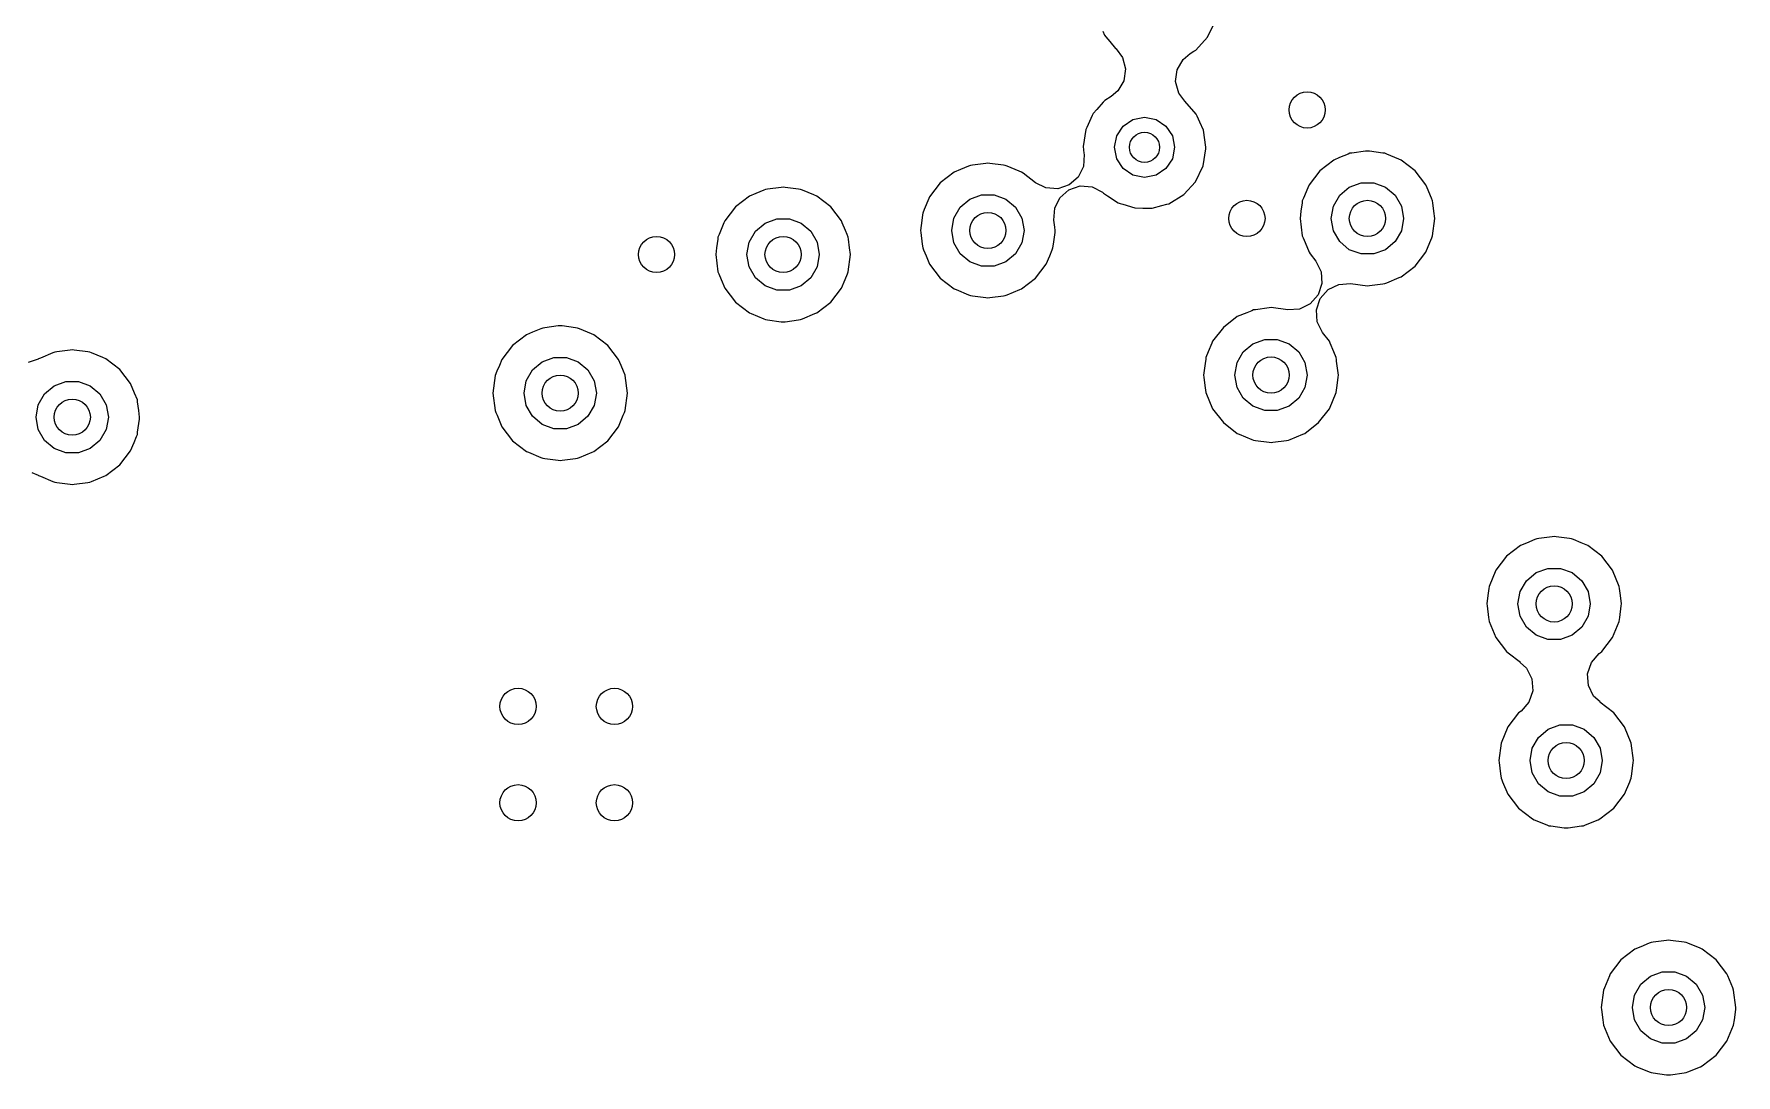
# Model space of a CAD drawing. Extents: x 0.99 to 4.24, y -7.27 to -4.02.
# Drawn here: x 3.094 to 3.65, y -4.829 to -4.489 of the extents above; entities that cross this region are included whole.
import ezdxf

# ---------------------------------------------------------------- set-up
doc = ezdxf.new("R2010")
doc.units = 0
doc.header["$MEASUREMENT"] = 0
doc.layers.add('BLACK', color=7, linetype='CONTINUOUS')

msp = doc.modelspace()

# ---------------------------------------------------------------- linework, layer by layer
at = {"layer": 'BLACK', "linetype": 'CONTINUOUS'}
for p, q in [((3.44303, -4.48808), (3.44359, -4.48935)), ((3.47727, -4.48997), (3.47975, -4.48485)), ((3.44359, -4.48935), (3.44405, -4.4899)), ((3.44405, -4.4899), (3.44405, -4.4899)), ((3.44405, -4.4899), (3.44531, -4.49139)), ((3.44531, -4.49139), (3.44725, -4.49371)), ((3.44725, -4.49371), (3.4474, -4.49381)), ((3.47345, -4.49419), (3.47727, -4.48997)), ((3.4474, -4.49381), (3.44951, -4.49661)), ((3.44951, -4.49661), (3.45048, -4.50037)), ((3.46736, -4.50064), (3.46929, -4.49727)), ((3.46929, -4.49727), (3.47159, -4.49533)), ((3.47159, -4.49533), (3.47284, -4.49456)), ((3.47284, -4.49456), (3.47345, -4.49419)), ((3.44993, -4.50422), (3.44796, -4.50756)), ((3.45048, -4.50037), (3.44993, -4.50422)), ((3.46686, -4.5045), (3.46736, -4.50064)), ((3.46788, -4.50825), (3.46686, -4.5045)), ((3.44585, -4.50935), (3.44369, -4.51071)), ((3.44796, -4.50756), (3.44585, -4.50935)), ((3.46989, -4.51086), (3.46788, -4.50825)), ((3.43962, -4.51562), (3.43781, -4.51947)), ((3.43992, -4.51498), (3.43962, -4.51562)), ((3.43962, -4.51562), (3.43962, -4.51562)), ((3.44114, -4.5136), (3.43992, -4.51498)), ((3.44322, -4.51124), (3.44114, -4.5136)), ((3.44369, -4.51071), (3.44322, -4.51124)), ((3.46988, -4.51087), (3.46989, -4.51086)), ((3.4736, -4.51518), (3.46988, -4.51087)), ((3.47389, -4.51583), (3.4736, -4.51518)), ((3.47478, -4.51777), (3.47389, -4.51583)), ((3.47389, -4.51583), (3.47389, -4.51583)), ((3.4375, -4.52013), (3.43663, -4.52575)), ((3.43781, -4.51947), (3.4375, -4.52013)), ((3.4476, -4.52223), (3.44973, -4.51903)), ((3.44973, -4.51903), (3.45293, -4.5169)), ((3.45293, -4.5169), (3.45669, -4.51615)), ((3.45669, -4.51615), (3.46046, -4.5169)), ((3.46046, -4.5169), (3.46365, -4.51903)), ((3.46365, -4.51903), (3.46579, -4.52223)), ((3.47595, -4.52036), (3.47478, -4.51777)), ((3.47676, -4.52599), (3.47595, -4.52036)), ((3.43663, -4.52575), (3.43691, -4.52787)), ((3.44685, -4.52599), (3.4476, -4.52223)), ((3.4476, -4.52976), (3.44685, -4.52599)), ((3.46579, -4.52223), (3.46654, -4.52599)), ((3.46654, -4.52599), (3.46579, -4.52976)), ((3.47581, -4.53209), (3.47675, -4.52648)), ((3.47675, -4.52648), (3.47676, -4.52599)), ((3.39921, -4.53213), (3.39658, -4.53322)), ((3.39981, -4.53188), (3.39921, -4.53213)), ((3.39921, -4.53213), (3.39921, -4.53213)), ((3.40046, -4.5318), (3.39981, -4.53188)), ((3.40486, -4.53122), (3.40046, -4.5318)), ((3.40046, -4.5318), (3.40046, -4.5318)), ((3.40551, -4.53113), (3.40486, -4.53122)), ((3.40616, -4.53122), (3.40551, -4.53113)), ((3.41056, -4.5318), (3.40616, -4.53122)), ((3.41121, -4.53188), (3.41056, -4.5318)), ((3.41056, -4.5318), (3.41056, -4.5318)), ((3.41181, -4.53213), (3.41121, -4.53188)), ((3.41578, -4.53377), (3.41181, -4.53213)), ((3.41181, -4.53213), (3.41181, -4.53213)), ((3.43671, -4.53222), (3.43499, -4.53571)), ((3.43697, -4.52834), (3.43671, -4.53222)), ((3.43691, -4.52787), (3.43697, -4.52834)), ((3.44973, -4.53295), (3.4476, -4.52976)), ((3.46579, -4.52976), (3.46365, -4.53295)), ((3.47333, -4.53721), (3.47581, -4.53209)), ((3.51852, -4.53014), (3.51396, -4.53364)), ((3.52046, -4.52934), (3.51852, -4.53014)), ((3.52323, -4.52819), (3.52046, -4.52934)), ((3.52383, -4.52794), (3.52323, -4.52819)), ((3.52323, -4.52819), (3.52323, -4.52819)), ((3.52448, -4.52786), (3.52383, -4.52794)), ((3.52888, -4.52728), (3.52448, -4.52786)), ((3.52448, -4.52786), (3.52448, -4.52786)), ((3.52953, -4.52719), (3.52888, -4.52728)), ((3.53017, -4.52728), (3.52953, -4.52719)), ((3.53458, -4.52786), (3.53017, -4.52728)), ((3.53523, -4.52794), (3.53458, -4.52786)), ((3.53458, -4.52786), (3.53458, -4.52786)), ((3.53583, -4.52819), (3.53523, -4.52794)), ((3.53981, -4.52984), (3.53583, -4.52819)), ((3.53583, -4.52819), (3.53583, -4.52819)), ((3.54054, -4.53014), (3.53981, -4.52984)), ((3.5451, -4.53364), (3.54054, -4.53014)), ((3.38994, -4.53758), (3.38644, -4.54214)), ((3.3945, -4.53408), (3.38994, -4.53758)), ((3.39658, -4.53322), (3.3945, -4.53408)), ((3.41652, -4.53408), (3.41578, -4.53377)), ((3.41704, -4.53448), (3.41652, -4.53408)), ((3.42103, -4.53754), (3.41704, -4.53448)), ((3.4245, -4.53925), (3.42103, -4.53754)), ((3.43499, -4.53571), (3.43206, -4.53827)), ((3.45293, -4.53509), (3.44973, -4.53295)), ((3.45669, -4.53584), (3.45293, -4.53509)), ((3.46046, -4.53509), (3.45669, -4.53584)), ((3.46365, -4.53295), (3.46046, -4.53509)), ((3.46951, -4.54143), (3.47333, -4.53721)), ((3.51046, -4.5382), (3.51002, -4.53925)), ((3.51396, -4.53364), (3.51046, -4.5382)), ((3.52362, -4.53898), (3.52748, -4.53758)), ((3.52748, -4.53758), (3.53158, -4.53758)), ((3.53158, -4.53758), (3.53543, -4.53898)), ((3.5486, -4.5382), (3.5451, -4.53364)), ((3.54903, -4.53925), (3.5486, -4.5382)), ((3.32757, -4.54195), (3.32301, -4.54545)), ((3.3297, -4.54107), (3.32757, -4.54195)), ((3.33228, -4.54), (3.3297, -4.54107)), ((3.33288, -4.53975), (3.33228, -4.54)), ((3.33228, -4.54), (3.33228, -4.54)), ((3.33353, -4.53967), (3.33288, -4.53975)), ((3.33794, -4.53909), (3.33353, -4.53967)), ((3.33353, -4.53967), (3.33353, -4.53967)), ((3.33858, -4.539), (3.33794, -4.53909)), ((3.33923, -4.53909), (3.33858, -4.539)), ((3.34363, -4.53967), (3.33923, -4.53909)), ((3.34428, -4.53975), (3.34363, -4.53967)), ((3.34363, -4.53967), (3.34363, -4.53967)), ((3.34488, -4.54), (3.34428, -4.53975)), ((3.3486, -4.54155), (3.34488, -4.54)), ((3.34488, -4.54), (3.34488, -4.54)), ((3.34959, -4.54195), (3.3486, -4.54155)), ((3.35415, -4.54545), (3.34959, -4.54195)), ((3.38619, -4.54274), (3.38472, -4.54631)), ((3.38644, -4.54214), (3.38619, -4.54274)), ((3.39646, -4.54556), (3.39961, -4.54292)), ((3.39961, -4.54292), (3.40346, -4.54152)), ((3.40346, -4.54152), (3.40756, -4.54152)), ((3.40756, -4.54152), (3.41142, -4.54292)), ((3.41142, -4.54292), (3.41456, -4.54556)), ((3.42838, -4.53951), (3.4245, -4.53925)), ((3.42734, -4.54592), (3.42906, -4.54244)), ((3.43206, -4.53827), (3.42838, -4.53951)), ((3.42906, -4.54244), (3.43198, -4.53987)), ((3.43198, -4.53987), (3.43567, -4.53862)), ((3.43567, -4.53862), (3.43954, -4.53888)), ((3.43954, -4.53888), (3.44301, -4.54059)), ((3.44301, -4.54059), (3.44332, -4.54095)), ((3.44332, -4.54095), (3.44391, -4.54135)), ((3.44391, -4.54135), (3.44391, -4.54135)), ((3.44391, -4.54135), (3.4446, -4.5418)), ((3.4446, -4.5418), (3.44805, -4.5441)), ((3.46466, -4.54441), (3.46951, -4.54143)), ((3.50826, -4.54351), (3.50817, -4.54416)), ((3.50862, -4.54264), (3.50826, -4.54351)), ((3.51002, -4.53925), (3.50862, -4.54264)), ((3.51843, -4.54517), (3.52048, -4.54162)), ((3.52048, -4.54162), (3.52362, -4.53898)), ((3.53543, -4.53898), (3.53858, -4.54162)), ((3.53858, -4.54162), (3.54063, -4.54517)), ((3.55043, -4.54264), (3.54903, -4.53925)), ((3.5508, -4.54351), (3.55043, -4.54264)), ((3.55088, -4.54416), (3.5508, -4.54351)), ((3.32301, -4.54545), (3.31951, -4.55001)), ((3.35765, -4.55001), (3.35415, -4.54545)), ((3.38416, -4.5481), (3.38393, -4.54986)), ((3.38424, -4.54745), (3.38416, -4.5481)), ((3.38416, -4.5481), (3.38416, -4.5481)), ((3.38472, -4.54631), (3.38424, -4.54745)), ((3.3937, -4.55315), (3.39441, -4.54911)), ((3.39441, -4.54911), (3.39646, -4.54556)), ((3.41456, -4.54556), (3.41661, -4.54911)), ((3.41661, -4.54911), (3.41732, -4.55315)), ((3.42709, -4.5498), (3.42734, -4.54592)), ((3.44805, -4.5441), (3.44873, -4.54432)), ((3.44873, -4.54432), (3.44873, -4.54432)), ((3.44873, -4.54432), (3.44963, -4.5446)), ((3.44963, -4.5446), (3.45348, -4.5458)), ((3.45348, -4.5458), (3.45618, -4.54585)), ((3.45618, -4.54585), (3.45846, -4.54589)), ((3.45846, -4.54589), (3.45846, -4.54589)), ((3.45846, -4.54589), (3.45917, -4.54591)), ((3.45917, -4.54591), (3.46238, -4.54503)), ((3.46238, -4.54503), (3.46398, -4.5446)), ((3.46398, -4.5446), (3.46466, -4.54441)), ((3.46398, -4.5446), (3.46398, -4.5446)), ((3.50782, -4.54685), (3.50751, -4.54921)), ((3.50751, -4.54921), (3.50826, -4.55491)), ((3.50817, -4.54416), (3.50782, -4.54685)), ((3.50817, -4.54416), (3.50817, -4.54416)), ((3.51772, -4.54921), (3.51843, -4.54517)), ((3.51843, -4.55325), (3.51772, -4.54921)), ((3.54063, -4.54517), (3.54134, -4.54921)), ((3.54134, -4.54921), (3.54063, -4.55325)), ((3.5508, -4.55491), (3.55155, -4.54921)), ((3.55124, -4.54685), (3.55088, -4.54416)), ((3.55088, -4.54416), (3.55088, -4.54416)), ((3.55155, -4.54921), (3.55124, -4.54685)), ((3.31766, -4.5545), (3.31731, -4.55532)), ((3.31926, -4.55062), (3.31766, -4.5545)), ((3.31951, -4.55001), (3.31926, -4.55062)), ((3.32748, -4.55698), (3.32953, -4.55343)), ((3.32953, -4.55343), (3.33268, -4.55079)), ((3.33268, -4.55079), (3.33653, -4.54939)), ((3.33653, -4.54939), (3.34063, -4.54939)), ((3.34063, -4.54939), (3.34449, -4.55079)), ((3.34449, -4.55079), (3.34763, -4.55343)), ((3.34763, -4.55343), (3.34968, -4.55698)), ((3.3579, -4.55062), (3.35765, -4.55001)), ((3.35895, -4.55315), (3.3579, -4.55062)), ((3.35951, -4.5545), (3.35895, -4.55315)), ((3.35985, -4.55532), (3.35951, -4.5545)), ((3.38393, -4.54986), (3.38349, -4.55315)), ((3.38349, -4.55315), (3.38358, -4.5538)), ((3.38358, -4.5538), (3.38408, -4.55761)), ((3.39441, -4.55719), (3.3937, -4.55315)), ((3.41732, -4.55315), (3.41661, -4.55719)), ((3.42694, -4.55761), (3.42745, -4.5538)), ((3.42738, -4.55203), (3.42709, -4.5498)), ((3.42753, -4.55315), (3.42738, -4.55203)), ((3.42745, -4.5538), (3.42753, -4.55315)), ((3.50826, -4.55491), (3.50851, -4.55551)), ((3.52048, -4.5568), (3.51843, -4.55325)), ((3.54063, -4.55325), (3.53858, -4.5568)), ((3.55055, -4.55551), (3.5508, -4.55491)), ((3.31685, -4.55885), (3.31656, -4.56102)), ((3.31723, -4.55597), (3.31685, -4.55885)), ((3.31731, -4.55532), (3.31723, -4.55597)), ((3.31723, -4.55597), (3.31723, -4.55597)), ((3.32677, -4.56102), (3.32748, -4.55698)), ((3.34968, -4.55698), (3.35039, -4.56102)), ((3.35994, -4.55597), (3.35985, -4.55532)), ((3.36032, -4.55885), (3.35994, -4.55597)), ((3.35994, -4.55597), (3.35994, -4.55597)), ((3.3606, -4.56102), (3.36032, -4.55885)), ((3.38408, -4.55761), (3.38424, -4.55885)), ((3.38424, -4.55885), (3.38449, -4.55945)), ((3.38449, -4.55945), (3.38449, -4.55945)), ((3.38449, -4.55945), (3.38531, -4.56143)), ((3.39646, -4.56074), (3.39441, -4.55719)), ((3.41661, -4.55719), (3.41456, -4.56074)), ((3.42571, -4.56143), (3.42653, -4.55945)), ((3.42653, -4.55945), (3.42678, -4.55885)), ((3.42653, -4.55945), (3.42653, -4.55945)), ((3.42678, -4.55885), (3.42694, -4.55761)), ((3.50851, -4.55551), (3.50851, -4.55551)), ((3.50851, -4.55551), (3.50916, -4.55709)), ((3.50916, -4.55709), (3.51046, -4.56022)), ((3.51046, -4.56022), (3.51086, -4.56074)), ((3.52362, -4.55944), (3.52048, -4.5568)), ((3.52748, -4.56084), (3.52362, -4.55944)), ((3.53543, -4.55944), (3.53158, -4.56084)), ((3.53858, -4.5568), (3.53543, -4.55944)), ((3.5451, -4.56478), (3.5486, -4.56022)), ((3.5486, -4.56022), (3.5499, -4.55709)), ((3.5499, -4.55709), (3.55055, -4.55551)), ((3.55055, -4.55551), (3.55055, -4.55551)), ((3.31656, -4.56102), (3.31731, -4.56672)), ((3.32748, -4.56506), (3.32677, -4.56102)), ((3.32953, -4.56862), (3.32748, -4.56506)), ((3.34968, -4.56506), (3.34763, -4.56862)), ((3.35039, -4.56102), (3.34968, -4.56506)), ((3.35985, -4.56672), (3.3606, -4.56102)), ((3.38531, -4.56143), (3.38644, -4.56416)), ((3.38644, -4.56416), (3.38994, -4.56872)), ((3.39961, -4.56338), (3.39646, -4.56074)), ((3.40346, -4.56478), (3.39961, -4.56338)), ((3.40756, -4.56478), (3.40346, -4.56478)), ((3.41142, -4.56338), (3.40756, -4.56478)), ((3.41456, -4.56074), (3.41142, -4.56338)), ((3.42108, -4.56872), (3.42458, -4.56416)), ((3.42458, -4.56416), (3.42571, -4.56143)), ((3.51086, -4.56074), (3.51271, -4.56316)), ((3.51271, -4.56316), (3.51443, -4.56664)), ((3.53158, -4.56084), (3.52748, -4.56084)), ((3.54054, -4.56828), (3.5451, -4.56478)), ((3.31731, -4.56672), (3.31756, -4.56733)), ((3.31756, -4.56733), (3.31756, -4.56733)), ((3.31756, -4.56733), (3.31833, -4.56918)), ((3.31833, -4.56918), (3.31951, -4.57203)), ((3.33268, -4.57125), (3.32953, -4.56862)), ((3.33653, -4.57266), (3.33268, -4.57125)), ((3.34449, -4.57125), (3.34063, -4.57266)), ((3.34763, -4.56862), (3.34449, -4.57125)), ((3.35765, -4.57203), (3.35883, -4.56918)), ((3.35883, -4.56918), (3.3596, -4.56733)), ((3.3596, -4.56733), (3.35985, -4.56672)), ((3.3596, -4.56733), (3.3596, -4.56733)), ((3.38994, -4.56872), (3.3945, -4.57222)), ((3.41652, -4.57222), (3.42108, -4.56872)), ((3.51468, -4.57052), (3.51343, -4.5742)), ((3.51443, -4.56664), (3.51468, -4.57052)), ((3.51669, -4.57248), (3.52017, -4.57076)), ((3.52017, -4.57076), (3.52405, -4.57051)), ((3.52405, -4.57051), (3.52953, -4.57123)), ((3.52953, -4.57123), (3.53017, -4.57115)), ((3.53017, -4.57115), (3.53458, -4.57057)), ((3.53458, -4.57057), (3.53523, -4.57048)), ((3.53458, -4.57057), (3.53458, -4.57057)), ((3.53523, -4.57048), (3.53583, -4.57023)), ((3.53583, -4.57023), (3.53993, -4.56853)), ((3.53583, -4.57023), (3.53583, -4.57023)), ((3.53993, -4.56853), (3.54054, -4.56828)), ((3.31951, -4.57203), (3.32301, -4.57659)), ((3.32301, -4.57659), (3.32757, -4.58009)), ((3.34063, -4.57266), (3.33653, -4.57266)), ((3.34959, -4.58009), (3.35415, -4.57659)), ((3.35415, -4.57659), (3.35765, -4.57203)), ((3.3945, -4.57222), (3.39511, -4.57247)), ((3.39511, -4.57247), (3.39921, -4.57417)), ((3.39921, -4.57417), (3.39921, -4.57417)), ((3.39921, -4.57417), (3.39981, -4.57442)), ((3.39981, -4.57442), (3.40046, -4.5745)), ((3.40046, -4.5745), (3.40046, -4.5745)), ((3.40046, -4.5745), (3.40486, -4.57508)), ((3.40486, -4.57508), (3.40551, -4.57517)), ((3.40551, -4.57517), (3.40616, -4.57508)), ((3.40616, -4.57508), (3.41056, -4.5745)), ((3.41056, -4.5745), (3.41121, -4.57442)), ((3.41056, -4.5745), (3.41056, -4.5745)), ((3.41121, -4.57442), (3.41181, -4.57417)), ((3.41181, -4.57417), (3.41592, -4.57247)), ((3.41181, -4.57417), (3.41181, -4.57417)), ((3.41592, -4.57247), (3.41652, -4.57222)), ((3.51087, -4.57712), (3.50739, -4.57884)), ((3.51343, -4.5742), (3.51087, -4.57712)), ((3.51288, -4.57909), (3.51413, -4.57541)), ((3.51413, -4.57541), (3.51669, -4.57248)), ((3.32757, -4.58009), (3.32818, -4.58034)), ((3.32818, -4.58034), (3.33228, -4.58204)), ((3.33228, -4.58204), (3.33228, -4.58204)), ((3.33228, -4.58204), (3.33288, -4.58229)), ((3.33288, -4.58229), (3.33353, -4.58238)), ((3.33353, -4.58238), (3.33353, -4.58238)), ((3.33353, -4.58238), (3.33794, -4.58296)), ((3.33923, -4.58296), (3.34363, -4.58238)), ((3.34363, -4.58238), (3.34428, -4.58229)), ((3.34363, -4.58238), (3.34363, -4.58238)), ((3.34428, -4.58229), (3.34488, -4.58204)), ((3.34488, -4.58204), (3.34899, -4.58034)), ((3.34488, -4.58204), (3.34488, -4.58204)), ((3.34899, -4.58034), (3.34959, -4.58009)), ((3.48702, -4.58132), (3.48246, -4.58482)), ((3.49015, -4.58003), (3.48702, -4.58132)), ((3.49173, -4.57937), (3.49015, -4.58003)), ((3.49233, -4.57912), (3.49173, -4.57937)), ((3.49173, -4.57937), (3.49173, -4.57937)), ((3.49298, -4.57904), (3.49233, -4.57912)), ((3.49738, -4.57846), (3.49298, -4.57904)), ((3.49298, -4.57904), (3.49298, -4.57904)), ((3.49803, -4.57837), (3.49738, -4.57846)), ((3.50351, -4.5791), (3.49803, -4.57837)), ((3.50739, -4.57884), (3.50351, -4.5791)), ((3.51313, -4.58296), (3.51288, -4.57909)), ((3.25474, -4.58723), (3.25018, -4.59073)), ((3.25668, -4.58642), (3.25474, -4.58723)), ((3.25945, -4.58528), (3.25668, -4.58642)), ((3.26005, -4.58503), (3.25945, -4.58528)), ((3.25945, -4.58528), (3.25945, -4.58528)), ((3.2607, -4.58495), (3.26005, -4.58503)), ((3.2651, -4.58437), (3.2607, -4.58495)), ((3.2607, -4.58495), (3.2607, -4.58495)), ((3.26575, -4.58428), (3.2651, -4.58437)), ((3.2664, -4.58437), (3.26575, -4.58428)), ((3.2708, -4.58495), (3.2664, -4.58437)), ((3.27145, -4.58503), (3.2708, -4.58495)), ((3.2708, -4.58495), (3.2708, -4.58495)), ((3.27205, -4.58528), (3.27145, -4.58503)), ((3.27603, -4.58693), (3.27205, -4.58528)), ((3.27205, -4.58528), (3.27205, -4.58528)), ((3.27676, -4.58723), (3.27603, -4.58693)), ((3.28132, -4.59073), (3.27676, -4.58723)), ((3.33794, -4.58296), (3.33858, -4.58304)), ((3.33858, -4.58304), (3.33923, -4.58296)), ((3.48246, -4.58482), (3.47896, -4.58938)), ((3.51485, -4.58645), (3.51313, -4.58296)), ((3.5171, -4.58938), (3.51485, -4.58645)), ((3.1, -4.59315), (3.09589, -4.59485)), ((3.1006, -4.5929), (3.1, -4.59315)), ((3.1, -4.59315), (3.1, -4.59315)), ((3.10125, -4.59282), (3.1006, -4.5929)), ((3.10565, -4.59224), (3.10125, -4.59282)), ((3.10125, -4.59282), (3.10125, -4.59282)), ((3.1063, -4.59215), (3.10565, -4.59224)), ((3.10695, -4.59224), (3.1063, -4.59215)), ((3.11135, -4.59282), (3.10695, -4.59224)), ((3.112, -4.5929), (3.11135, -4.59282)), ((3.11135, -4.59282), (3.11135, -4.59282)), ((3.1126, -4.59315), (3.112, -4.5929)), ((3.11632, -4.59469), (3.1126, -4.59315)), ((3.1126, -4.59315), (3.1126, -4.59315)), ((3.25018, -4.59073), (3.24668, -4.59529)), ((3.28482, -4.59529), (3.28132, -4.59073)), ((3.47754, -4.59282), (3.47676, -4.59469)), ((3.47871, -4.58999), (3.47754, -4.59282)), ((3.47896, -4.58938), (3.47871, -4.58999)), ((3.48693, -4.59635), (3.48898, -4.5928)), ((3.48898, -4.5928), (3.49213, -4.59017)), ((3.49213, -4.59017), (3.49598, -4.58876)), ((3.49598, -4.58876), (3.50008, -4.58876)), ((3.50008, -4.58876), (3.50394, -4.59017)), ((3.50394, -4.59017), (3.50708, -4.5928)), ((3.50708, -4.5928), (3.50913, -4.59635)), ((3.51735, -4.58999), (3.5171, -4.58938)), ((3.51852, -4.59282), (3.51735, -4.58999)), ((3.5193, -4.59469), (3.51852, -4.59282)), ((3.09519, -4.59518), (3.09185, -4.59631)), ((3.09529, -4.5951), (3.09519, -4.59518)), ((3.09589, -4.59485), (3.09529, -4.5951)), ((3.11731, -4.5951), (3.11632, -4.59469)), ((3.12187, -4.5986), (3.11731, -4.5951)), ((3.12537, -4.60316), (3.12187, -4.5986)), ((3.24509, -4.59912), (3.24448, -4.6006)), ((3.24587, -4.59724), (3.24509, -4.59912)), ((3.24668, -4.59529), (3.24587, -4.59724)), ((3.25465, -4.60226), (3.2567, -4.59871)), ((3.2567, -4.59871), (3.25984, -4.59607)), ((3.25984, -4.59607), (3.2637, -4.59467)), ((3.2637, -4.59467), (3.2678, -4.59467)), ((3.2678, -4.59467), (3.27165, -4.59607)), ((3.27165, -4.59607), (3.2748, -4.59871)), ((3.2748, -4.59871), (3.27685, -4.60226)), ((3.28562, -4.59724), (3.28482, -4.59529)), ((3.2864, -4.59912), (3.28562, -4.59724)), ((3.28693, -4.60039), (3.2864, -4.59912)), ((3.4766, -4.59589), (3.47601, -4.60039)), ((3.47668, -4.59534), (3.4766, -4.59589)), ((3.47676, -4.59469), (3.47668, -4.59534)), ((3.47668, -4.59534), (3.47668, -4.59534)), ((3.48622, -4.60039), (3.48693, -4.59635)), ((3.50913, -4.59635), (3.50984, -4.60039)), ((3.51939, -4.59534), (3.5193, -4.59469)), ((3.51946, -4.59589), (3.51939, -4.59534)), ((3.51939, -4.59534), (3.51939, -4.59534)), ((3.52005, -4.60039), (3.51946, -4.59589)), ((3.09725, -4.60658), (3.10039, -4.60394)), ((3.10039, -4.60394), (3.10425, -4.60254)), ((3.10425, -4.60254), (3.10835, -4.60254)), ((3.10835, -4.60254), (3.1122, -4.60394)), ((3.1122, -4.60394), (3.11535, -4.60658)), ((3.12667, -4.6063), (3.12537, -4.60316)), ((3.24448, -4.6006), (3.24373, -4.6063)), ((3.25394, -4.6063), (3.25465, -4.60226)), ((3.27685, -4.60226), (3.27756, -4.6063)), ((3.28702, -4.6006), (3.28693, -4.60039)), ((3.28777, -4.6063), (3.28702, -4.6006)), ((3.47601, -4.60039), (3.4761, -4.60104)), ((3.4761, -4.60104), (3.47646, -4.60377)), ((3.47646, -4.60377), (3.47676, -4.60609)), ((3.48693, -4.60443), (3.48622, -4.60039)), ((3.48898, -4.60799), (3.48693, -4.60443)), ((3.50913, -4.60443), (3.50708, -4.60799)), ((3.50984, -4.60039), (3.50913, -4.60443)), ((3.5193, -4.60609), (3.51961, -4.60377)), ((3.51961, -4.60377), (3.51997, -4.60104)), ((3.51997, -4.60104), (3.52005, -4.60039)), ((3.09449, -4.61417), (3.0952, -4.61013)), ((3.0952, -4.61013), (3.09725, -4.60658)), ((3.11535, -4.60658), (3.1174, -4.61013)), ((3.1174, -4.61013), (3.11811, -4.61417)), ((3.12757, -4.60847), (3.12667, -4.6063)), ((3.12765, -4.60912), (3.12757, -4.60847)), ((3.12803, -4.612), (3.12765, -4.60912)), ((3.12765, -4.60912), (3.12765, -4.60912)), ((3.24373, -4.6063), (3.24448, -4.612)), ((3.25465, -4.61034), (3.25394, -4.6063)), ((3.2567, -4.61389), (3.25465, -4.61034)), ((3.27685, -4.61034), (3.2748, -4.61389)), ((3.27756, -4.6063), (3.27685, -4.61034)), ((3.28702, -4.612), (3.28777, -4.6063)), ((3.47676, -4.60609), (3.47896, -4.6114)), ((3.49213, -4.61062), (3.48898, -4.60799)), ((3.50708, -4.60799), (3.50394, -4.61062)), ((3.5171, -4.6114), (3.5193, -4.60609)), ((3.0952, -4.61821), (3.09449, -4.61417)), ((3.11811, -4.61417), (3.1174, -4.61821)), ((3.12767, -4.61907), (3.12823, -4.61482)), ((3.12832, -4.61417), (3.12803, -4.612)), ((3.12823, -4.61482), (3.12832, -4.61417)), ((3.24448, -4.612), (3.24473, -4.6126)), ((3.24473, -4.6126), (3.24473, -4.6126)), ((3.24473, -4.6126), (3.24511, -4.61353)), ((3.24511, -4.61353), (3.24668, -4.61731)), ((3.25984, -4.61653), (3.2567, -4.61389)), ((3.2748, -4.61389), (3.27165, -4.61653)), ((3.28482, -4.61731), (3.28638, -4.61353)), ((3.28638, -4.61353), (3.28677, -4.6126)), ((3.28677, -4.6126), (3.28702, -4.612)), ((3.28677, -4.6126), (3.28677, -4.6126)), ((3.47896, -4.6114), (3.48246, -4.61596)), ((3.48246, -4.61596), (3.48702, -4.61946)), ((3.49598, -4.61203), (3.49213, -4.61062)), ((3.50008, -4.61203), (3.49598, -4.61203)), ((3.50394, -4.61062), (3.50008, -4.61203)), ((3.50904, -4.61946), (3.5136, -4.61596)), ((3.5136, -4.61596), (3.5171, -4.6114)), ((3.09725, -4.62177), (3.0952, -4.61821)), ((3.1174, -4.61821), (3.11535, -4.62177)), ((3.1265, -4.62245), (3.12732, -4.62048)), ((3.12732, -4.62048), (3.12757, -4.61987)), ((3.12732, -4.62048), (3.12732, -4.62048)), ((3.12757, -4.61987), (3.12767, -4.61907)), ((3.24668, -4.61731), (3.25018, -4.62187)), ((3.2637, -4.61793), (3.25984, -4.61653)), ((3.2678, -4.61793), (3.2637, -4.61793)), ((3.27165, -4.61653), (3.2678, -4.61793)), ((3.28132, -4.62187), (3.28482, -4.61731)), ((3.48702, -4.61946), (3.48763, -4.61971)), ((3.48763, -4.61971), (3.49173, -4.62141)), ((3.49173, -4.62141), (3.49173, -4.62141)), ((3.49173, -4.62141), (3.49233, -4.62166)), ((3.49233, -4.62166), (3.49298, -4.62175)), ((3.50308, -4.62175), (3.50373, -4.62166)), ((3.50373, -4.62166), (3.50433, -4.62141)), ((3.50433, -4.62141), (3.50844, -4.61971)), ((3.50433, -4.62141), (3.50433, -4.62141)), ((3.50844, -4.61971), (3.50904, -4.61946)), ((3.10039, -4.6244), (3.09725, -4.62177)), ((3.10425, -4.6258), (3.10039, -4.6244)), ((3.10835, -4.6258), (3.10425, -4.6258)), ((3.1122, -4.6244), (3.10835, -4.6258)), ((3.11535, -4.62177), (3.1122, -4.6244)), ((3.12187, -4.62974), (3.12537, -4.62518)), ((3.12537, -4.62518), (3.1265, -4.62245)), ((3.25018, -4.62187), (3.25474, -4.62537)), ((3.25474, -4.62537), (3.25534, -4.62562)), ((3.25534, -4.62562), (3.25945, -4.62732)), ((3.27205, -4.62732), (3.27615, -4.62562)), ((3.27615, -4.62562), (3.27676, -4.62537)), ((3.27676, -4.62537), (3.28132, -4.62187)), ((3.49298, -4.62175), (3.49298, -4.62175)), ((3.49298, -4.62175), (3.49738, -4.62233)), ((3.49738, -4.62233), (3.49803, -4.62241)), ((3.49803, -4.62241), (3.49868, -4.62233)), ((3.49868, -4.62233), (3.50308, -4.62175)), ((3.50308, -4.62175), (3.50308, -4.62175)), ((3.09313, -4.63229), (3.09512, -4.63311)), ((3.11731, -4.63324), (3.12187, -4.62974)), ((3.25945, -4.62732), (3.25945, -4.62732)), ((3.25945, -4.62732), (3.26005, -4.62757)), ((3.26005, -4.62757), (3.2607, -4.62765)), ((3.2607, -4.62765), (3.2607, -4.62765)), ((3.2607, -4.62765), (3.2651, -4.62823)), ((3.2651, -4.62823), (3.26575, -4.62832)), ((3.26575, -4.62832), (3.2664, -4.62823)), ((3.2664, -4.62823), (3.2708, -4.62765)), ((3.2708, -4.62765), (3.27145, -4.62757)), ((3.2708, -4.62765), (3.2708, -4.62765)), ((3.27145, -4.62757), (3.27205, -4.62732)), ((3.27205, -4.62732), (3.27205, -4.62732)), ((3.09512, -4.63311), (3.09529, -4.63324)), ((3.09529, -4.63324), (3.09589, -4.63349)), ((3.09589, -4.63349), (3.1, -4.63519)), ((3.1, -4.63519), (3.1, -4.63519)), ((3.1, -4.63519), (3.1006, -4.63544)), ((3.1006, -4.63544), (3.10125, -4.63553)), ((3.10125, -4.63553), (3.10125, -4.63553)), ((3.10125, -4.63553), (3.10565, -4.63611)), ((3.10565, -4.63611), (3.1063, -4.63619)), ((3.1063, -4.63619), (3.10695, -4.63611)), ((3.10695, -4.63611), (3.11135, -4.63553)), ((3.11135, -4.63553), (3.112, -4.63544)), ((3.11135, -4.63553), (3.11135, -4.63553)), ((3.112, -4.63544), (3.1126, -4.63519)), ((3.1126, -4.63519), (3.11671, -4.63349)), ((3.1126, -4.63519), (3.1126, -4.63519)), ((3.11671, -4.63349), (3.11731, -4.63324)), ((3.58425, -4.65418), (3.58149, -4.65532)), ((3.58485, -4.65393), (3.58425, -4.65418)), ((3.58425, -4.65418), (3.58425, -4.65418)), ((3.5855, -4.65384), (3.58485, -4.65393)), ((3.5899, -4.65326), (3.5855, -4.65384)), ((3.5855, -4.65384), (3.5855, -4.65384)), ((3.59055, -4.65318), (3.5899, -4.65326)), ((3.5912, -4.65326), (3.59055, -4.65318)), ((3.5956, -4.65384), (3.5912, -4.65326)), ((3.59625, -4.65393), (3.5956, -4.65384)), ((3.5956, -4.65384), (3.5956, -4.65384)), ((3.59685, -4.65418), (3.59625, -4.65393)), ((3.59939, -4.65523), (3.59685, -4.65418)), ((3.59685, -4.65418), (3.59685, -4.65418)), ((3.57498, -4.65963), (3.57148, -4.66419)), ((3.57954, -4.65613), (3.57498, -4.65963)), ((3.58149, -4.65532), (3.57954, -4.65613)), ((3.60156, -4.65613), (3.59939, -4.65523)), ((3.60612, -4.65963), (3.60156, -4.65613)), ((3.60962, -4.66419), (3.60612, -4.65963)), ((3.57148, -4.66419), (3.56928, -4.6695)), ((3.5815, -4.6676), (3.58465, -4.66497)), ((3.58465, -4.66497), (3.5885, -4.66357)), ((3.5885, -4.66357), (3.5926, -4.66357)), ((3.5926, -4.66357), (3.59646, -4.66497)), ((3.59646, -4.66497), (3.5996, -4.6676)), ((3.61182, -4.6695), (3.60962, -4.66419)), ((3.5692, -4.67015), (3.5689, -4.67243)), ((3.56928, -4.6695), (3.5692, -4.67015)), ((3.5692, -4.67015), (3.5692, -4.67015)), ((3.57874, -4.6752), (3.57945, -4.67116)), ((3.57945, -4.67116), (3.5815, -4.6676)), ((3.5996, -4.6676), (3.60165, -4.67116)), ((3.60165, -4.67116), (3.60236, -4.6752)), ((3.61191, -4.67015), (3.61182, -4.6695)), ((3.61221, -4.67243), (3.61191, -4.67015)), ((3.61191, -4.67015), (3.61191, -4.67015)), ((3.5689, -4.67243), (3.56853, -4.6752)), ((3.56853, -4.6752), (3.56862, -4.67584)), ((3.56862, -4.67584), (3.56911, -4.6796)), ((3.57945, -4.67924), (3.57874, -4.6752)), ((3.60236, -4.6752), (3.60165, -4.67924)), ((3.61199, -4.6796), (3.61249, -4.67584)), ((3.61257, -4.6752), (3.61221, -4.67243)), ((3.61249, -4.67584), (3.61257, -4.6752)), ((3.56911, -4.6796), (3.56928, -4.6809)), ((3.56928, -4.6809), (3.57148, -4.68621)), ((3.5815, -4.68279), (3.57945, -4.67924)), ((3.58465, -4.68543), (3.5815, -4.68279)), ((3.5996, -4.68279), (3.59646, -4.68543)), ((3.60165, -4.67924), (3.5996, -4.68279)), ((3.60962, -4.68621), (3.61182, -4.6809)), ((3.61182, -4.6809), (3.61199, -4.6796)), ((3.57148, -4.68621), (3.57498, -4.69077)), ((3.5885, -4.68683), (3.58465, -4.68543)), ((3.5926, -4.68683), (3.5885, -4.68683)), ((3.59646, -4.68543), (3.5926, -4.68683)), ((3.60612, -4.69077), (3.60962, -4.68621)), ((3.57498, -4.69077), (3.5755, -4.69116)), ((3.5755, -4.69116), (3.57954, -4.69427)), ((3.60274, -4.69432), (3.6053, -4.69139)), ((3.6053, -4.69139), (3.60557, -4.69119)), ((3.60557, -4.69119), (3.60612, -4.69077)), ((3.57954, -4.69427), (3.57946, -4.69437)), ((3.57946, -4.69437), (3.58157, -4.69622)), ((3.58157, -4.69622), (3.58329, -4.6997)), ((3.60149, -4.698), (3.60274, -4.69432)), ((3.60175, -4.70187), (3.60149, -4.698)), ((3.58355, -4.70358), (3.5823, -4.70726)), ((3.58329, -4.6997), (3.58355, -4.70358)), ((3.60347, -4.70536), (3.60175, -4.70187)), ((3.57973, -4.71018), (3.57892, -4.71081)), ((3.5823, -4.70726), (3.57973, -4.71018)), ((3.60558, -4.70721), (3.60347, -4.70536)), ((3.6055, -4.70731), (3.60558, -4.70721)), ((3.61006, -4.71081), (3.6055, -4.70731)), ((3.57542, -4.71537), (3.57322, -4.72068)), ((3.57892, -4.71081), (3.57542, -4.71537)), ((3.58544, -4.71879), (3.58858, -4.71615)), ((3.58858, -4.71615), (3.59244, -4.71475)), ((3.59244, -4.71475), (3.59654, -4.71475)), ((3.59654, -4.71475), (3.60039, -4.71615)), ((3.60039, -4.71615), (3.60354, -4.71879)), ((3.61356, -4.71537), (3.61006, -4.71081)), ((3.61576, -4.72068), (3.61356, -4.71537)), ((3.57322, -4.72068), (3.57247, -4.72638)), ((3.58339, -4.72234), (3.58544, -4.71879)), ((3.60354, -4.71879), (3.60559, -4.72234)), ((3.61651, -4.72638), (3.61576, -4.72068)), ((3.57247, -4.72638), (3.57255, -4.72703)), ((3.57255, -4.72703), (3.57304, -4.7307)), ((3.58268, -4.72638), (3.58339, -4.72234)), ((3.58339, -4.73042), (3.58268, -4.72638)), ((3.60559, -4.72234), (3.6063, -4.72638)), ((3.6063, -4.72638), (3.60559, -4.73042)), ((3.61594, -4.7307), (3.61642, -4.72703)), ((3.61642, -4.72703), (3.61651, -4.72638)), ((3.57304, -4.7307), (3.57322, -4.73208)), ((3.57322, -4.73208), (3.57347, -4.73268)), ((3.57347, -4.73268), (3.57347, -4.73268)), ((3.57347, -4.73268), (3.57372, -4.7333)), ((3.58544, -4.73397), (3.58339, -4.73042)), ((3.60559, -4.73042), (3.60354, -4.73397)), ((3.61525, -4.7333), (3.61551, -4.73268)), ((3.61551, -4.73268), (3.61576, -4.73208)), ((3.61551, -4.73268), (3.61551, -4.73268)), ((3.61576, -4.73208), (3.61594, -4.7307)), ((3.57372, -4.7333), (3.57542, -4.73739)), ((3.57542, -4.73739), (3.57892, -4.74195)), ((3.58858, -4.73661), (3.58544, -4.73397)), ((3.59244, -4.73801), (3.58858, -4.73661)), ((3.59654, -4.73801), (3.59244, -4.73801)), ((3.60039, -4.73661), (3.59654, -4.73801)), ((3.60354, -4.73397), (3.60039, -4.73661)), ((3.61006, -4.74195), (3.61356, -4.73739)), ((3.61356, -4.73739), (3.61525, -4.7333)), ((3.57892, -4.74195), (3.58348, -4.74545)), ((3.6055, -4.74545), (3.61006, -4.74195)), ((3.58348, -4.74545), (3.58408, -4.7457)), ((3.58408, -4.7457), (3.58819, -4.7474)), ((3.58819, -4.7474), (3.58819, -4.7474)), ((3.58819, -4.7474), (3.58879, -4.74765)), ((3.58879, -4.74765), (3.58944, -4.74773)), ((3.58944, -4.74773), (3.58944, -4.74773)), ((3.58944, -4.74773), (3.59384, -4.74831)), ((3.59384, -4.74831), (3.59449, -4.7484)), ((3.59449, -4.7484), (3.59514, -4.74831)), ((3.59514, -4.74831), (3.59954, -4.74773)), ((3.59954, -4.74773), (3.60019, -4.74765)), ((3.59954, -4.74773), (3.59954, -4.74773)), ((3.60019, -4.74765), (3.60079, -4.7474)), ((3.60079, -4.7474), (3.60489, -4.7457)), ((3.60079, -4.7474), (3.60079, -4.7474)), ((3.60489, -4.7457), (3.6055, -4.74545)), ((3.61694, -4.78802), (3.61238, -4.79152)), ((3.61889, -4.78721), (3.61694, -4.78802)), ((3.62165, -4.78607), (3.61889, -4.78721)), ((3.62225, -4.78582), (3.62165, -4.78607)), ((3.62165, -4.78607), (3.62165, -4.78607)), ((3.6229, -4.78573), (3.62225, -4.78582)), ((3.62731, -4.78515), (3.6229, -4.78573)), ((3.6229, -4.78573), (3.6229, -4.78573)), ((3.62795, -4.78507), (3.62731, -4.78515)), ((3.6286, -4.78515), (3.62795, -4.78507)), ((3.633, -4.78573), (3.6286, -4.78515)), ((3.63365, -4.78582), (3.633, -4.78573)), ((3.633, -4.78573), (3.633, -4.78573)), ((3.63425, -4.78607), (3.63365, -4.78582)), ((3.63823, -4.78772), (3.63425, -4.78607)), ((3.63425, -4.78607), (3.63425, -4.78607)), ((3.63896, -4.78802), (3.63823, -4.78772)), ((3.64352, -4.79152), (3.63896, -4.78802)), ((3.61238, -4.79152), (3.60888, -4.79608)), ((3.64702, -4.79608), (3.64352, -4.79152)), ((3.60863, -4.79668), (3.60698, -4.80067)), ((3.60888, -4.79608), (3.60863, -4.79668)), ((3.61685, -4.80305), (3.6189, -4.79949)), ((3.6189, -4.79949), (3.62205, -4.79686)), ((3.62205, -4.79686), (3.6259, -4.79546)), ((3.6259, -4.79546), (3.63, -4.79546)), ((3.63, -4.79546), (3.63386, -4.79686)), ((3.63386, -4.79686), (3.637, -4.79949)), ((3.637, -4.79949), (3.63905, -4.80305)), ((3.64727, -4.79668), (3.64702, -4.79608)), ((3.64893, -4.80067), (3.64727, -4.79668)), ((3.60668, -4.80139), (3.60593, -4.80709)), ((3.60698, -4.80067), (3.60668, -4.80139)), ((3.61614, -4.80709), (3.61685, -4.80305)), ((3.63905, -4.80305), (3.63976, -4.80709)), ((3.64922, -4.80139), (3.64893, -4.80067)), ((3.64997, -4.80709), (3.64922, -4.80139)), ((3.60593, -4.80709), (3.60602, -4.80773)), ((3.60602, -4.80773), (3.60646, -4.81109)), ((3.61685, -4.81113), (3.61614, -4.80709)), ((3.63976, -4.80709), (3.63905, -4.81113)), ((3.64945, -4.81109), (3.64989, -4.80773)), ((3.64989, -4.80773), (3.64997, -4.80709)), ((3.60646, -4.81109), (3.60668, -4.81279)), ((3.60668, -4.81279), (3.60888, -4.8181)), ((3.6189, -4.81468), (3.61685, -4.81113)), ((3.62205, -4.81732), (3.6189, -4.81468)), ((3.637, -4.81468), (3.63386, -4.81732)), ((3.63905, -4.81113), (3.637, -4.81468)), ((3.64702, -4.8181), (3.64922, -4.81279)), ((3.64922, -4.81279), (3.64945, -4.81109)), ((3.60888, -4.8181), (3.61238, -4.82266)), ((3.6259, -4.81872), (3.62205, -4.81732)), ((3.63, -4.81872), (3.6259, -4.81872)), ((3.63386, -4.81732), (3.63, -4.81872)), ((3.64352, -4.82266), (3.64702, -4.8181)), ((3.61238, -4.82266), (3.61694, -4.82616)), ((3.61694, -4.82616), (3.61755, -4.82641)), ((3.61755, -4.82641), (3.62165, -4.82811)), ((3.63425, -4.82811), (3.63836, -4.82641)), ((3.63836, -4.82641), (3.63896, -4.82616)), ((3.63896, -4.82616), (3.64352, -4.82266)), ((3.62165, -4.82811), (3.62165, -4.82811)), ((3.62165, -4.82811), (3.62225, -4.82836)), ((3.62225, -4.82836), (3.6229, -4.82844)), ((3.6229, -4.82844), (3.6229, -4.82844)), ((3.6229, -4.82844), (3.62731, -4.82902)), ((3.62731, -4.82902), (3.62795, -4.82911)), ((3.62795, -4.82911), (3.6286, -4.82902)), ((3.6286, -4.82902), (3.633, -4.82844)), ((3.633, -4.82844), (3.63365, -4.82836)), ((3.633, -4.82844), (3.633, -4.82844)), ((3.63365, -4.82836), (3.63425, -4.82811)), ((3.63425, -4.82811), (3.63425, -4.82811))]:
    msp.add_line(p, q, dxfattribs=at)
at = {"layer": 'BLACK'}
for centre, radius in [((3.50984, -4.51378), 0.00591), ((3.45669, -4.52599), 0.00492), ((3.49016, -4.54921), 0.00591), ((3.52953, -4.54921), 0.00591), ((3.40551, -4.55315), 0.00591), ((3.29724, -4.56102), 0.00591), ((3.33858, -4.56102), 0.00591), ((3.49803, -4.60039), 0.00591), ((3.26575, -4.6063), 0.00591), ((3.1063, -4.61417), 0.00591), ((3.59055, -4.6752), 0.00591), ((3.25197, -4.70866), 0.00591), ((3.28346, -4.70866), 0.00591), ((3.59449, -4.72638), 0.00591), ((3.25197, -4.74016), 0.00591), ((3.28346, -4.74016), 0.00591), ((3.62795, -4.80709), 0.00591)]:
    msp.add_circle(centre, radius, dxfattribs=at)

doc.saveas('drawing.dxf')
